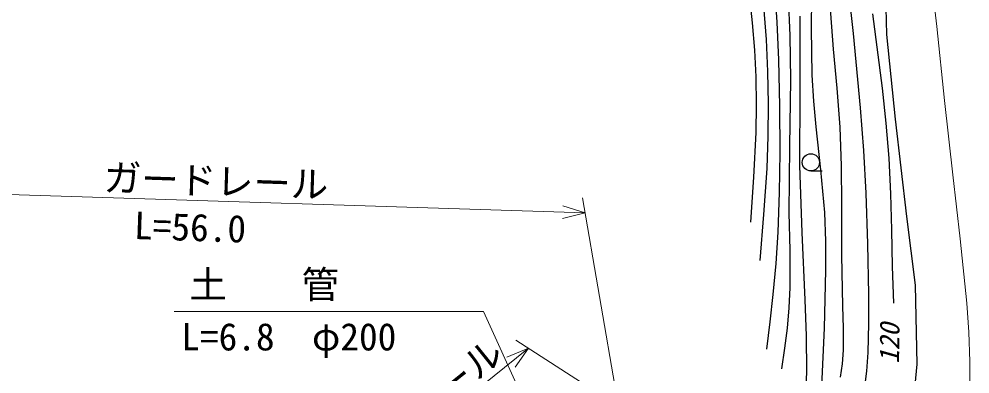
# Model space of a CAD drawing. Units: millimetres, scale not verified. Extents: x 40000 to 680090, y 20000 to 380000.
# Drawn here: x 208805 to 272322, y 279111 to 302844 of the extents above; entities that cross this region are included whole.
import ezdxf
from ezdxf.enums import TextEntityAlignment as Align

# ---------------------------------------------------------------- set-up
doc = ezdxf.new("R2010")
doc.units = ezdxf.units.MM
doc.header["$LTSCALE"] = 1000
doc.linetypes.add('CHAIN', pattern=[18.5, 12, -1.5, 3.5, -1.5])
for name, color, linetype, lineweight in [('M-BGD', 7, 'Continuous', 25), ('M-BMK', 2, 'CHAIN', 13), ('M-STR-HTXT', 7, 'Continuous', 13)]:
    doc.layers.add(name, color=color, linetype=linetype, lineweight=lineweight)
doc.styles.add('ＭＳ ゴシック', font='')
doc.styles.get('ＭＳ ゴシック').set_extended_font_data('MS Gothic')

msp = doc.modelspace()

# ---------------------------------------------------------------- linework, layer by layer
at = {"layer": 'M-BGD'}
for p, q in [((264538, 301871), (264007, 306841)), ((257806, 302581), (257489, 305324)), ((259244, 305163), (259418, 302640)), ((261741, 305348), (261725, 302223)), ((260154, 304702), (260279, 301734)), ((258725, 301483), (258558, 303695)), ((262941, 304097), (263180, 300829)), ((260982, 298035), (260985, 303030)), ((265810, 303181), (266457, 298221)), ((266698, 303588), (266757, 301804)), ((257958, 300770), (257806, 302581)), ((259418, 302640), (259533, 300104)), ((260279, 301734), (260344, 298767)), ((261725, 302223), (261769, 299091)), ((265010, 296904), (264538, 301871)), ((266757, 301804), (267335, 296137)), ((258826, 299325), (258725, 301483)), ((258050, 298967), (257958, 300770)), ((263180, 300829), (263432, 298226)), ((259533, 300104), (259604, 297015)), ((258867, 297164), (258826, 299325)), ((258074, 297113), (258050, 298967)), ((260344, 298767), (260257, 294334)), ((261769, 299091), (261865, 297354)), ((260954, 293052), (260982, 298035)), ((263432, 298226), (263624, 295619)), ((266457, 298221), (266709, 295885)), ((261865, 297354), (262021, 295624)), ((258038, 295267), (258074, 297113)), ((258847, 295002), (258867, 297164)), ((259604, 297015), (259615, 293924)), ((265223, 294053), (265010, 296904)), ((267335, 296137), (268087, 289632)), ((262021, 295624), (262340, 292764)), ((263624, 295619), (263708, 293037)), ((266709, 295885), (266901, 293545)), ((257888, 292261), (258038, 295267)), ((258768, 292843), (258847, 295002)), ((260257, 294334), (260231, 289895)), ((259615, 293924), (259586, 291254)), ((265377, 291201), (265223, 294053)), ((266901, 293545), (267017, 291151)), ((258562, 289774), (258768, 292843)), ((261107, 288562), (260954, 293052)), ((263708, 293037), (263732, 290440)), ((257677, 289253), (257888, 292261)), ((261698, 292685), (262444, 292685)), ((262340, 292764), (262599, 289900)), ((259586, 291254), (259498, 288587)), ((265501, 287814), (265377, 291201)), ((267017, 291151), (267073, 288744)), ((263732, 290440), (263738, 287057)), ((258297, 286709), (258562, 289774)), ((260231, 289895), (260290, 287392)), ((262599, 289900), (262667, 287987)), ((268087, 289632), (268664, 285059)), ((259498, 288587), (259356, 286505)), ((261320, 284066), (261107, 288562)), ((267073, 288744), (267128, 286297)), ((262667, 287987), (262675, 286061)), ((265566, 284429), (265501, 287814)), ((260290, 287392), (260288, 284883)), ((259356, 286505), (259155, 284426)), ((263738, 287057), (263805, 283651)), ((262675, 286061), (262575, 282186)), ((267128, 286297), (267213, 283856)), ((260288, 284883), (260226, 283537)), ((268664, 285059), (268782, 279762)), ((259155, 284426), (258946, 282608)), ((261402, 281671), (261320, 284066)), ((265573, 282482), (265566, 284429)), ((260226, 283537), (260103, 282186)), ((263805, 283651), (263854, 282172)), ((258946, 282608), (258722, 280782)), ((260103, 282186), (259932, 280827)), ((262575, 282186), (262413, 278296)), ((263854, 282172), (263843, 280702)), ((265520, 280549), (265573, 282482)), ((261424, 279282), (261402, 281671)), ((259932, 280827), (259736, 279459)), ((263843, 280702), (263780, 279800)), ((265430, 279303), (265520, 280549)), ((263780, 279800), (263657, 278897)), ((268782, 279762), (268266, 274325)), ((261375, 278174), (261424, 279282)), ((265281, 278066), (265430, 279303))]:
    msp.add_line(p, q, dxfattribs=at)
msp.add_circle((261697, 293259), 574, dxfattribs=at)
at = {"layer": 'M-BMK'}
for p, q in [((269592, 306820), (270097, 302342)), ((270097, 302342), (270624, 297386)), ((270624, 297386), (271168, 292418)), ((271168, 292418), (271666, 288140)), ((271666, 288140), (272105, 283857)), ((272105, 283857), (272242, 281904)), ((272242, 281904), (272319, 279949)), ((272319, 279949), (272322, 278344))]:
    msp.add_line(p, q, dxfattribs=at)
at = {"layer": 'M-STR-HTXT'}
for p, q in [((195121, 291528), (246619, 289880)), ((245133, 290359), (246619, 289880)), ((246444, 290895), (253400, 250460)), ((246619, 289880), (245106, 289500)), ((239818, 283292), (219173, 283283)), ((255968, 247900), (239818, 283292)), ((241997, 281383), (263402, 267553)), ((229653, 270241), (242836, 280841)), ((241397, 280237), (242836, 280841)), ((242836, 280841), (241935, 279568))]:
    msp.add_line(p, q, dxfattribs=at)

# ---------------------------------------------------------------- texts
at = {"layer": 'M-BGD', "style": 'ＭＳ ゴシック', "oblique": 15}
msp.add_text('120', height=1320, rotation=89.4, dxfattribs=at).set_placement((267981, 279784), align=Align.BOTTOM_LEFT)
at = {"layer": 'M-STR-HTXT', "style": 'ＭＳ ゴシック'}
for s, rotation, p in [('ガードレール', 358.1, (214424, 290799)), ('L=56.0', 358.1, (216445, 287588)), ('ガードレール', 38.8, (229998, 270383))]:
    msp.add_text(s, height=1833, rotation=rotation, dxfattribs=at).set_placement(p, align=Align.BOTTOM_LEFT)
for s, p in [('土\u3000\u3000管', (220181, 283630)), ('L=6.8  φ200', (219642, 280136))]:
    msp.add_text(s, height=1833, dxfattribs=at).set_placement(p, align=Align.BOTTOM_LEFT)

doc.saveas('drawing.dxf')
